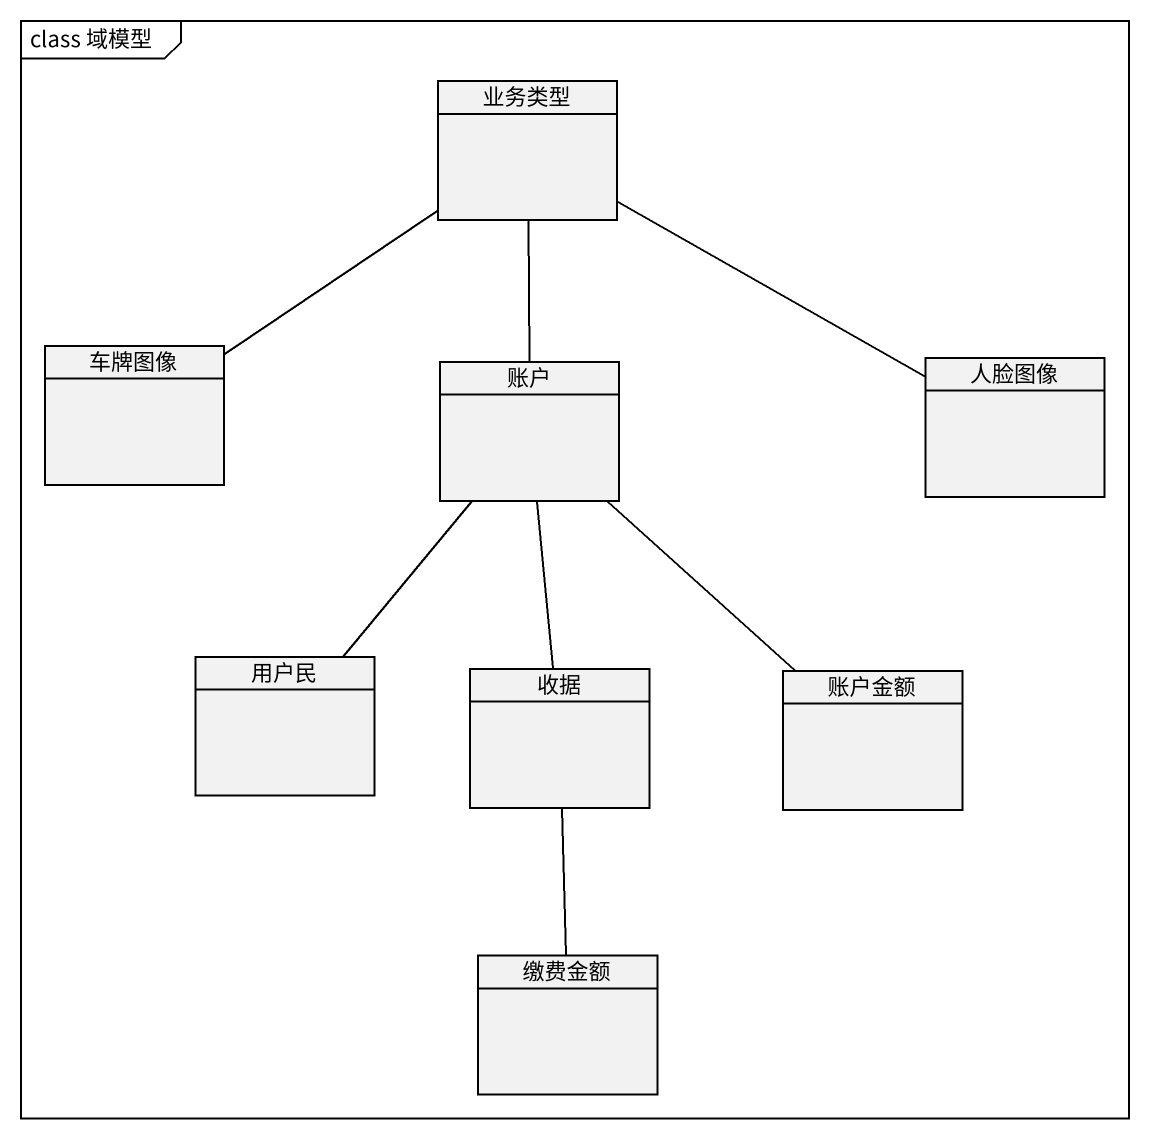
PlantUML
@startuml
mainframe class 域模型
hide circle
hide empty members
class 业务类型
class 车牌图像
class 账户
class 人脸图像
class 用户民
class 收据
class 账户金额
class 缴费金额
业务类型 -- 车牌图像
业务类型 -- 账户
业务类型 -right- 人脸图像
账户 -- 用户民
账户 -- 收据
账户 -- 账户金额
收据 -- 缴费金额
@enduml
